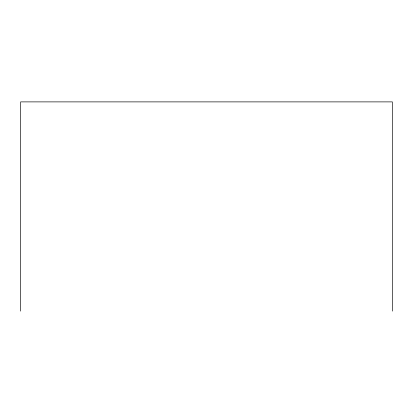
<?xml version="1.0" encoding="UTF-8"?>
<svg xmlns="http://www.w3.org/2000/svg" width="413" height="413" viewBox="0 0 413 413"><rect width="100%" height="100%" fill="white"/><g stroke="black" fill="none" stroke-linecap="round" stroke-linejoin="round"><path stroke-width="0.62" d="M392.35 311.113L392.35 101.887L20.65 101.887L20.65 311.113"/></g></svg>
